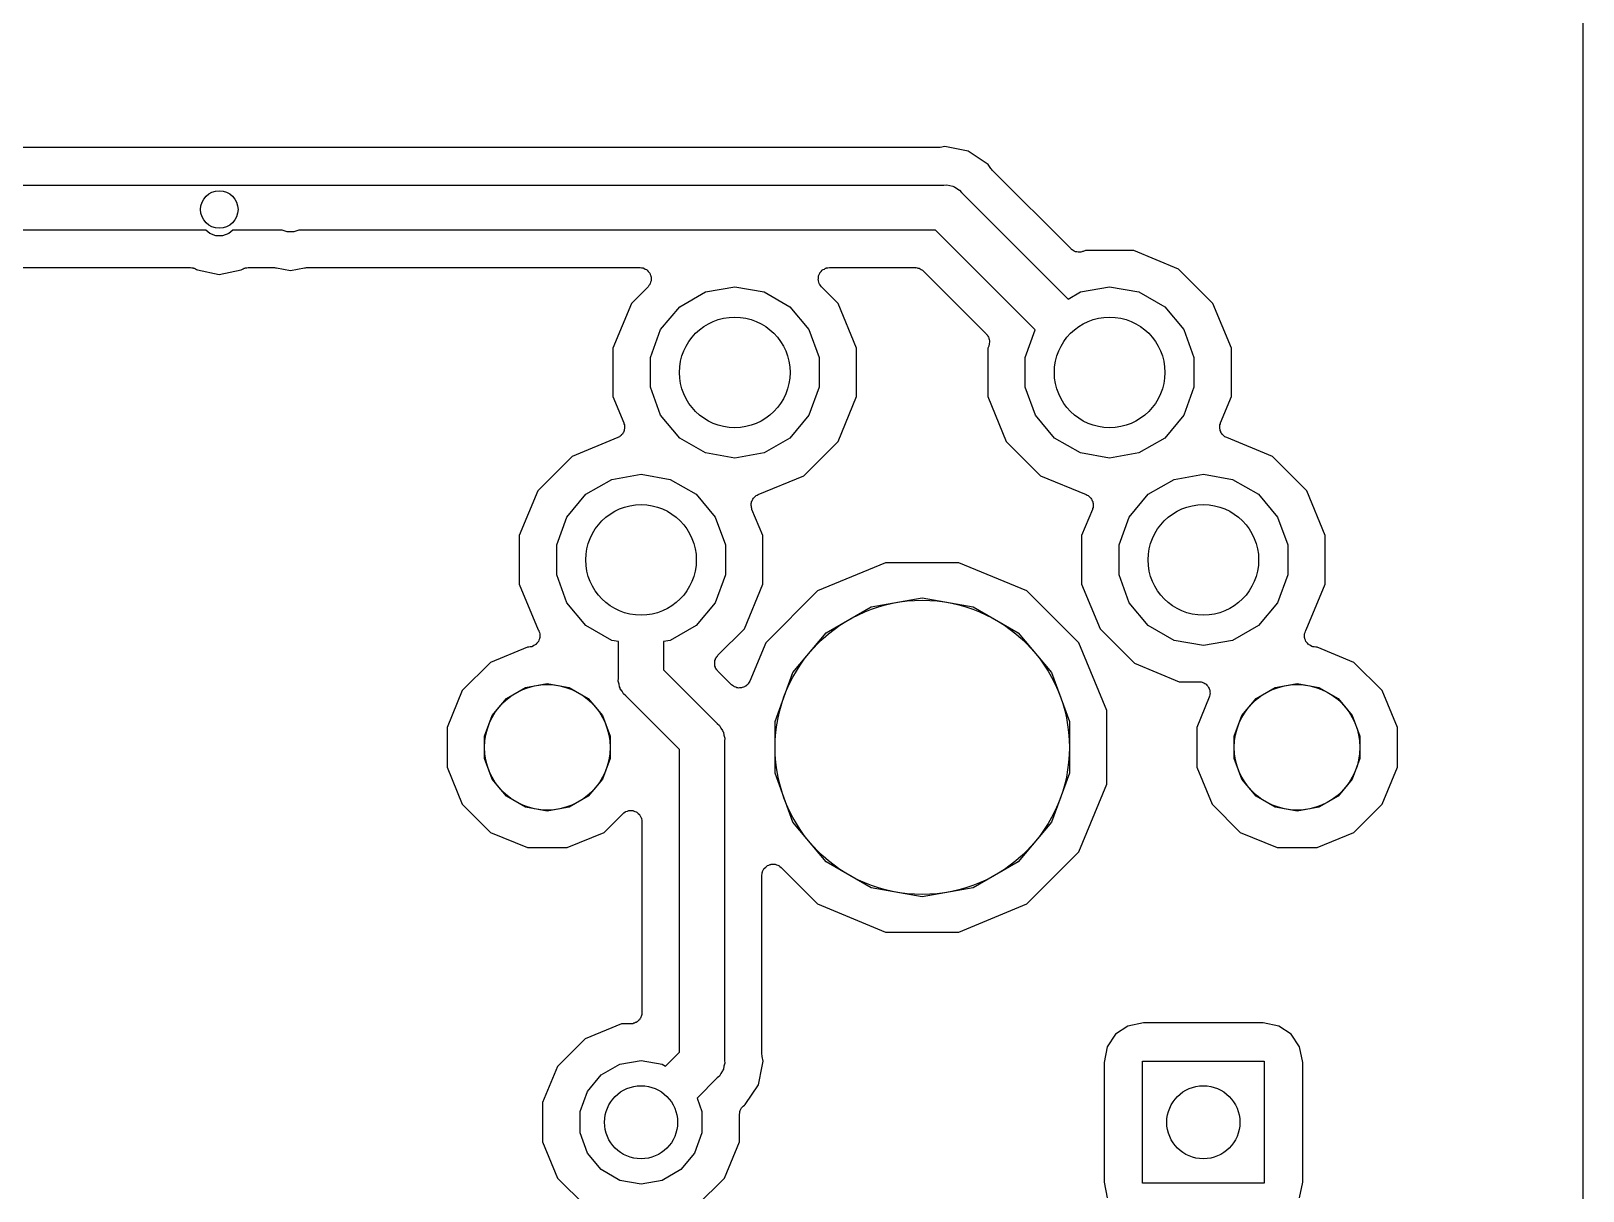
# Model space of a CAD drawing. Extents: x 24 to 196, y -189 to -31.
# Drawn here: x 174.61 to 195.64, y -111.11 to -95.4 of the extents above; entities that cross this region are included whole.
import ezdxf

# ---------------------------------------------------------------- set-up
doc = ezdxf.new("R2010")
doc.units = 0
doc.header["$MEASUREMENT"] = 0
doc.layers.add('BLACK', color=7, linetype='CONTINUOUS')

msp = doc.modelspace()

# ---------------------------------------------------------------- linework, layer by layer
at = {"layer": 'BLACK', "linetype": 'CONTINUOUS'}
for p, q in [((195.644, -35.0235), (195.643, -150.796)), ((186.902, -96.9772), (172.498, -96.9772)), ((186.917, -96.9746), (186.902, -96.9772)), ((186.932, -96.9743), (186.917, -96.9746)), ((186.997, -96.9613), (186.932, -96.9743)), ((187.063, -96.9743), (186.997, -96.9613)), ((187.314, -97.0244), (187.063, -96.9743)), ((187.063, -96.9743), (187.063, -96.9743)), ((187.583, -97.204), (187.314, -97.0244)), ((187.62, -97.2594), (187.583, -97.204)), ((187.631, -97.2702), (187.62, -97.2594)), ((187.639, -97.2825), (187.631, -97.2702)), ((188.707, -98.3504), (187.639, -97.2825)), ((172.416, -97.4852), (186.984, -97.4852)), ((186.984, -97.4852), (187.024, -97.4817)), ((187.024, -97.4817), (187.063, -97.4921)), ((187.063, -97.4921), (187.103, -97.4992)), ((187.103, -97.4992), (187.115, -97.506)), ((187.115, -97.506), (187.128, -97.5095)), ((187.128, -97.5095), (187.161, -97.5327)), ((187.161, -97.5327), (187.196, -97.5529)), ((187.196, -97.5529), (187.222, -97.5839)), ((187.222, -97.5839), (188.667, -99.0281)), ((176.982, -98.0948), (172.529, -98.0948)), ((177.036, -98.1404), (176.982, -98.0948)), ((177.12, -98.171), (177.036, -98.1404)), ((177.21, -98.171), (177.12, -98.171)), ((177.294, -98.1404), (177.21, -98.171)), ((177.348, -98.0948), (177.294, -98.1404)), ((178.016, -98.0948), (177.348, -98.0948)), ((178.085, -98.1202), (178.016, -98.0948)), ((178.175, -98.1202), (178.085, -98.1202)), ((178.245, -98.0948), (178.175, -98.1202)), ((186.871, -98.0948), (178.245, -98.0948)), ((188.223, -99.4469), (186.871, -98.0948)), ((188.715, -98.3561), (188.707, -98.3504)), ((188.722, -98.3635), (188.715, -98.3561)), ((188.737, -98.3712), (188.722, -98.3635)), ((188.751, -98.3807), (188.737, -98.3712)), ((188.76, -98.3833), (188.751, -98.3807)), ((188.769, -98.3879), (188.76, -98.3833)), ((188.786, -98.3901), (188.769, -98.3879)), ((188.802, -98.3944), (188.786, -98.3901)), ((188.812, -98.3935), (188.802, -98.3944)), ((188.822, -98.3949), (188.812, -98.3935)), ((188.838, -98.3913), (188.822, -98.3949)), ((188.854, -98.3898), (188.838, -98.3913)), ((188.863, -98.3856), (188.854, -98.3898)), ((188.873, -98.3834), (188.863, -98.3856)), ((188.902, -98.3717), (188.873, -98.3834)), ((189.558, -98.3717), (188.902, -98.3717)), ((190.165, -98.623), (189.558, -98.3717)), ((172.802, -98.6028), (176.774, -98.6028)), ((176.774, -98.6028), (176.792, -98.606)), ((176.792, -98.606), (176.81, -98.6072)), ((176.81, -98.6072), (176.817, -98.6105)), ((176.817, -98.6105), (176.826, -98.612)), ((176.826, -98.612), (176.842, -98.6211)), ((176.842, -98.6211), (176.858, -98.6285)), ((176.858, -98.6285), (176.868, -98.6348)), ((177.462, -98.6348), (177.472, -98.6285)), ((177.472, -98.6285), (177.488, -98.6211)), ((177.488, -98.6211), (177.504, -98.612)), ((177.504, -98.612), (177.513, -98.6105)), ((177.513, -98.6105), (177.52, -98.6072)), ((177.52, -98.6072), (177.538, -98.606)), ((177.538, -98.606), (177.556, -98.6028)), ((177.556, -98.6028), (177.912, -98.6028)), ((177.912, -98.6028), (177.927, -98.6054)), ((177.927, -98.6054), (177.942, -98.6057)), ((177.942, -98.6057), (178.13, -98.6431)), ((178.13, -98.6431), (178.318, -98.6057)), ((178.318, -98.6057), (178.333, -98.6054)), ((178.333, -98.6054), (178.348, -98.6028)), ((178.348, -98.6028), (182.867, -98.6028)), ((182.867, -98.6028), (182.887, -98.6063)), ((182.887, -98.6063), (182.907, -98.608)), ((182.907, -98.608), (182.913, -98.6108)), ((182.913, -98.6108), (182.919, -98.612)), ((182.919, -98.612), (182.936, -98.6219)), ((182.936, -98.6219), (182.954, -98.6304)), ((182.954, -98.6304), (182.959, -98.6351)), ((185.341, -98.6351), (185.346, -98.6304)), ((185.346, -98.6304), (185.364, -98.6219)), ((185.364, -98.6219), (185.381, -98.612)), ((185.381, -98.612), (185.387, -98.6108)), ((185.387, -98.6108), (185.393, -98.608)), ((185.393, -98.608), (185.413, -98.6063)), ((185.413, -98.6063), (185.433, -98.6028)), ((185.433, -98.6028), (186.598, -98.6028)), ((186.598, -98.6028), (186.604, -98.604)), ((186.604, -98.604), (186.611, -98.6034)), ((186.611, -98.6034), (186.63, -98.6085)), ((186.63, -98.6085), (186.65, -98.612)), ((186.65, -98.612), (186.655, -98.6153)), ((186.655, -98.6153), (186.662, -98.6171)), ((186.662, -98.6171), (186.678, -98.6285)), ((186.678, -98.6285), (186.696, -98.6385)), ((190.63, -99.0874), (190.165, -98.623)), ((176.868, -98.6348), (177.165, -98.6939)), ((177.165, -98.6939), (177.462, -98.6348)), ((182.959, -98.6351), (182.965, -98.6385)), ((182.965, -98.6385), (182.978, -98.6537)), ((182.978, -98.6537), (182.992, -98.6678)), ((182.999, -98.8314), (182.986, -98.8467)), ((182.992, -98.6678), (182.995, -98.6739)), ((182.995, -98.6739), (182.999, -98.679)), ((182.999, -98.679), (183.006, -98.6977)), ((183.001, -98.8251), (182.999, -98.8314)), ((183.005, -98.8196), (183.001, -98.8251)), ((183.01, -98.8004), (183.005, -98.8196)), ((183.006, -98.6977), (183.014, -98.7158)), ((183.017, -98.7817), (183.01, -98.8004)), ((183.014, -98.7158), (183.015, -98.7224)), ((183.015, -98.7224), (183.017, -98.7287)), ((183.017, -98.7287), (183.017, -98.7487)), ((183.017, -98.7487), (183.019, -98.7685)), ((183.019, -98.7685), (183.017, -98.775)), ((183.017, -98.775), (183.017, -98.7817)), ((185.281, -98.7685), (185.283, -98.7487)), ((185.283, -98.775), (185.281, -98.7685)), ((185.283, -98.7287), (185.285, -98.7224)), ((185.283, -98.7487), (185.283, -98.7287)), ((185.283, -98.7817), (185.283, -98.775)), ((185.29, -98.8004), (185.283, -98.7817)), ((185.285, -98.7224), (185.286, -98.7158)), ((185.286, -98.7158), (185.294, -98.6977)), ((185.295, -98.8196), (185.29, -98.8004)), ((185.294, -98.6977), (185.301, -98.679)), ((185.299, -98.8251), (185.295, -98.8196)), ((185.301, -98.8314), (185.299, -98.8251)), ((185.301, -98.679), (185.305, -98.6739)), ((185.314, -98.8467), (185.301, -98.8314)), ((185.305, -98.6739), (185.308, -98.6678)), ((185.308, -98.6678), (185.322, -98.6537)), ((185.322, -98.6537), (185.335, -98.6385)), ((185.335, -98.6385), (185.341, -98.6351)), ((186.696, -98.6385), (186.7, -98.6436)), ((186.7, -98.6436), (186.705, -98.6474)), ((186.705, -98.6474), (187.558, -99.4998)), ((182.975, -98.863), (182.75, -99.0874)), ((182.986, -98.8467), (182.975, -98.863)), ((183.404, -99.1336), (183.753, -98.932)), ((183.753, -98.932), (184.15, -98.862)), ((184.15, -98.862), (184.547, -98.932)), ((184.547, -98.932), (184.896, -99.1336)), ((185.325, -98.863), (185.314, -98.8467)), ((185.55, -99.0874), (185.325, -98.863)), ((188.667, -99.0281), (188.833, -98.932)), ((188.833, -98.932), (189.23, -98.862)), ((189.23, -98.862), (189.627, -98.932)), ((189.627, -98.932), (189.976, -99.1336)), ((182.75, -99.0874), (182.499, -99.6943)), ((183.145, -99.4423), (183.404, -99.1336)), ((184.896, -99.1336), (185.155, -99.4423)), ((185.801, -99.6943), (185.55, -99.0874)), ((189.976, -99.1336), (190.235, -99.4423)), ((190.881, -99.6943), (190.63, -99.0874)), ((183.007, -99.8211), (183.145, -99.4423)), ((185.155, -99.4423), (185.293, -99.8211)), ((188.087, -99.8211), (188.223, -99.4469)), ((190.235, -99.4423), (190.373, -99.8211)), ((187.558, -99.4998), (187.563, -99.508)), ((187.563, -99.508), (187.571, -99.5148)), ((187.571, -99.5148), (187.579, -99.5296)), ((187.579, -99.5296), (187.588, -99.5432)), ((187.591, -99.6659), (187.579, -99.6943)), ((187.588, -99.5432), (187.591, -99.5529)), ((187.591, -99.5529), (187.595, -99.5618)), ((187.593, -99.6561), (187.591, -99.6659)), ((187.597, -99.647), (187.593, -99.6561)), ((187.595, -99.5618), (187.597, -99.5783)), ((187.597, -99.5783), (187.602, -99.5943)), ((187.599, -99.6305), (187.597, -99.647)), ((187.602, -99.6142), (187.599, -99.6305)), ((187.602, -99.5943), (187.601, -99.6043)), ((187.601, -99.6043), (187.602, -99.6142)), ((182.499, -99.6943), (182.499, -100.351)), ((183.007, -100.224), (183.007, -99.8211)), ((185.293, -99.8211), (185.293, -100.224)), ((185.801, -100.351), (185.801, -99.6943)), ((187.579, -99.6943), (187.579, -100.351)), ((188.087, -100.224), (188.087, -99.8211)), ((190.373, -99.8211), (190.373, -100.224)), ((190.881, -100.351), (190.881, -99.6943)), ((183.145, -100.603), (183.007, -100.224)), ((185.293, -100.224), (185.155, -100.603)), ((188.225, -100.603), (188.087, -100.224)), ((190.373, -100.224), (190.235, -100.603)), ((182.499, -100.351), (182.647, -100.707)), ((185.55, -100.958), (185.801, -100.351)), ((187.579, -100.351), (187.83, -100.958)), ((190.733, -100.707), (190.881, -100.351)), ((182.647, -100.707), (182.649, -100.72)), ((182.649, -100.72), (182.655, -100.733)), ((182.655, -100.733), (182.655, -100.746)), ((183.404, -100.912), (183.145, -100.603)), ((185.155, -100.603), (184.896, -100.912)), ((188.484, -100.912), (188.225, -100.603)), ((190.235, -100.603), (189.976, -100.912)), ((190.725, -100.733), (190.731, -100.72)), ((190.725, -100.746), (190.725, -100.733)), ((190.731, -100.72), (190.733, -100.707)), ((182.564, -100.906), (181.945, -101.163)), ((182.575, -100.899), (182.564, -100.906)), ((182.588, -100.894), (182.575, -100.899)), ((182.597, -100.885), (182.588, -100.894)), ((182.609, -100.878), (182.597, -100.885)), ((182.617, -100.867), (182.609, -100.878)), ((182.627, -100.858), (182.617, -100.867)), ((182.633, -100.847), (182.627, -100.858)), ((182.641, -100.836), (182.633, -100.847)), ((182.645, -100.823), (182.641, -100.836)), ((182.651, -100.812), (182.645, -100.823)), ((182.653, -100.798), (182.651, -100.812)), ((182.657, -100.786), (182.653, -100.798)), ((182.655, -100.746), (182.658, -100.759)), ((182.658, -100.759), (182.656, -100.772)), ((182.656, -100.772), (182.657, -100.786)), ((183.753, -101.113), (183.404, -100.912)), ((184.896, -100.912), (184.547, -101.113)), ((188.833, -101.113), (188.484, -100.912)), ((189.976, -100.912), (189.627, -101.113)), ((190.722, -100.759), (190.725, -100.746)), ((190.724, -100.772), (190.722, -100.759)), ((190.723, -100.786), (190.724, -100.772)), ((190.727, -100.798), (190.723, -100.786)), ((190.729, -100.812), (190.727, -100.798)), ((190.735, -100.823), (190.729, -100.812)), ((190.739, -100.836), (190.735, -100.823)), ((190.747, -100.847), (190.739, -100.836)), ((190.753, -100.858), (190.747, -100.847)), ((190.763, -100.867), (190.753, -100.858)), ((190.771, -100.878), (190.763, -100.867)), ((190.783, -100.885), (190.771, -100.878)), ((190.792, -100.894), (190.783, -100.885)), ((190.805, -100.899), (190.792, -100.894)), ((190.816, -100.906), (190.805, -100.899)), ((191.435, -101.163), (190.816, -100.906)), ((184.15, -101.183), (183.753, -101.113)), ((184.547, -101.113), (184.15, -101.183)), ((185.085, -101.422), (185.55, -100.958)), ((187.83, -100.958), (188.295, -101.422)), ((189.23, -101.183), (188.833, -101.113)), ((189.627, -101.113), (189.23, -101.183)), ((181.945, -101.163), (181.48, -101.627)), ((191.9, -101.627), (191.435, -101.163)), ((182.134, -101.674), (182.483, -101.472)), ((182.483, -101.472), (182.88, -101.402)), ((182.88, -101.402), (183.277, -101.472)), ((183.277, -101.472), (183.626, -101.674)), ((184.466, -101.679), (185.085, -101.422)), ((188.295, -101.422), (188.914, -101.679)), ((189.754, -101.674), (190.103, -101.472)), ((190.103, -101.472), (190.5, -101.402)), ((190.5, -101.402), (190.897, -101.472)), ((190.897, -101.472), (191.246, -101.674)), ((181.48, -101.627), (181.229, -102.234)), ((181.875, -101.982), (182.134, -101.674)), ((183.626, -101.674), (183.885, -101.982)), ((184.377, -101.787), (184.379, -101.774)), ((184.379, -101.774), (184.385, -101.762)), ((184.385, -101.762), (184.389, -101.749)), ((184.389, -101.749), (184.397, -101.739)), ((184.397, -101.739), (184.403, -101.727)), ((184.403, -101.727), (184.413, -101.718)), ((184.413, -101.718), (184.421, -101.707)), ((184.421, -101.707), (184.433, -101.7)), ((184.433, -101.7), (184.442, -101.691)), ((184.442, -101.691), (184.455, -101.686)), ((184.455, -101.686), (184.466, -101.679)), ((188.914, -101.679), (188.925, -101.686)), ((188.925, -101.686), (188.938, -101.691)), ((188.938, -101.691), (188.947, -101.7)), ((188.947, -101.7), (188.959, -101.707)), ((188.959, -101.707), (188.967, -101.718)), ((188.967, -101.718), (188.977, -101.727)), ((188.977, -101.727), (188.983, -101.739)), ((188.983, -101.739), (188.991, -101.749)), ((188.991, -101.749), (188.995, -101.762)), ((188.995, -101.762), (189.001, -101.774)), ((189.001, -101.774), (189.003, -101.787)), ((189.495, -101.982), (189.754, -101.674)), ((191.246, -101.674), (191.505, -101.982)), ((192.151, -102.234), (191.9, -101.627)), ((181.737, -102.361), (181.875, -101.982)), ((183.885, -101.982), (184.023, -102.361)), ((184.372, -101.826), (184.374, -101.813)), ((184.375, -101.839), (184.372, -101.826)), ((184.373, -101.8), (184.377, -101.787)), ((184.374, -101.813), (184.373, -101.8)), ((184.375, -101.853), (184.375, -101.839)), ((184.381, -101.865), (184.375, -101.853)), ((184.383, -101.878), (184.381, -101.865)), ((184.531, -102.234), (184.383, -101.878)), ((188.997, -101.878), (188.849, -102.234)), ((188.999, -101.865), (188.997, -101.878)), ((189.005, -101.853), (188.999, -101.865)), ((189.003, -101.787), (189.007, -101.8)), ((189.008, -101.826), (189.005, -101.839)), ((189.005, -101.839), (189.005, -101.853)), ((189.007, -101.8), (189.006, -101.813)), ((189.006, -101.813), (189.008, -101.826)), ((189.357, -102.361), (189.495, -101.982)), ((191.505, -101.982), (191.643, -102.361)), ((181.229, -102.234), (181.229, -102.891)), ((181.737, -102.764), (181.737, -102.361)), ((184.023, -102.361), (184.023, -102.764)), ((184.531, -102.891), (184.531, -102.234)), ((188.849, -102.234), (188.849, -102.891)), ((189.357, -102.764), (189.357, -102.361)), ((191.643, -102.361), (191.643, -102.764)), ((192.151, -102.891), (192.151, -102.234)), ((186.192, -102.601), (185.273, -102.982)), ((187.188, -102.601), (186.192, -102.601)), ((188.107, -102.982), (187.188, -102.601)), ((181.875, -103.143), (181.737, -102.764)), ((184.023, -102.764), (183.885, -103.143)), ((189.495, -103.143), (189.357, -102.764)), ((191.643, -102.764), (191.505, -103.143)), ((181.229, -102.891), (181.485, -103.509)), ((184.28, -103.498), (184.531, -102.891)), ((185.273, -102.982), (184.569, -103.685)), ((188.811, -103.685), (188.107, -102.982)), ((188.849, -102.891), (189.1, -103.498)), ((191.895, -103.509), (192.151, -102.891)), ((182.134, -103.452), (181.875, -103.143)), ((183.885, -103.143), (183.626, -103.452)), ((185.389, -103.552), (185.998, -103.2)), ((185.998, -103.2), (186.69, -103.078)), ((186.69, -103.078), (187.382, -103.2)), ((187.382, -103.2), (187.991, -103.552)), ((189.754, -103.452), (189.495, -103.143)), ((191.505, -103.143), (191.246, -103.452)), ((182.483, -103.653), (182.134, -103.452)), ((183.626, -103.452), (183.277, -103.653)), ((190.103, -103.653), (189.754, -103.452)), ((191.246, -103.452), (190.897, -103.653)), ((181.486, -103.673), (181.483, -103.679)), ((181.485, -103.509), (181.49, -103.515)), ((181.49, -103.668), (181.486, -103.673)), ((181.49, -103.515), (181.493, -103.521)), ((181.497, -103.649), (181.49, -103.668)), ((181.493, -103.521), (181.496, -103.527)), ((181.496, -103.527), (181.502, -103.546)), ((181.506, -103.631), (181.497, -103.649)), ((181.502, -103.546), (181.508, -103.565)), ((181.508, -103.618), (181.506, -103.624)), ((181.506, -103.624), (181.506, -103.631)), ((181.508, -103.565), (181.508, -103.572)), ((181.508, -103.572), (181.51, -103.578)), ((181.51, -103.578), (181.508, -103.598)), ((181.508, -103.598), (181.508, -103.618)), ((182.575, -103.67), (182.483, -103.653)), ((182.575, -104.166), (182.575, -103.67)), ((183.277, -103.653), (183.185, -103.67)), ((183.185, -103.67), (183.185, -104.053)), ((183.922, -103.856), (184.28, -103.498)), ((184.937, -104.09), (185.389, -103.552)), ((187.991, -103.552), (188.443, -104.09)), ((189.1, -103.498), (189.565, -103.962)), ((190.5, -103.723), (190.103, -103.653)), ((190.897, -103.653), (190.5, -103.723)), ((191.87, -103.578), (191.872, -103.572)), ((191.872, -103.598), (191.87, -103.578)), ((191.872, -103.565), (191.878, -103.546)), ((191.872, -103.572), (191.872, -103.565)), ((191.872, -103.618), (191.872, -103.598)), ((191.874, -103.624), (191.872, -103.618)), ((191.874, -103.631), (191.874, -103.624)), ((191.883, -103.649), (191.874, -103.631)), ((191.878, -103.546), (191.884, -103.527)), ((191.89, -103.668), (191.883, -103.649)), ((191.884, -103.527), (191.887, -103.521)), ((191.887, -103.521), (191.89, -103.515)), ((191.89, -103.515), (191.895, -103.509)), ((191.894, -103.673), (191.89, -103.668)), ((191.897, -103.679), (191.894, -103.673)), ((181.34, -103.744), (180.84, -103.951)), ((181.358, -103.744), (181.34, -103.744)), ((181.378, -103.74), (181.358, -103.744)), ((181.398, -103.739), (181.378, -103.74)), ((181.404, -103.736), (181.398, -103.739)), ((181.41, -103.735), (181.404, -103.736)), ((181.428, -103.725), (181.41, -103.735)), ((181.446, -103.716), (181.428, -103.725)), ((181.45, -103.711), (181.446, -103.716)), ((181.456, -103.708), (181.45, -103.711)), ((181.469, -103.693), (181.456, -103.708)), ((181.483, -103.679), (181.469, -103.693)), ((183.891, -103.899), (183.899, -103.888)), ((183.899, -103.888), (183.905, -103.876)), ((183.905, -103.876), (183.914, -103.867)), ((183.914, -103.867), (183.922, -103.856)), ((184.569, -103.685), (184.354, -104.205)), ((189.192, -104.605), (188.811, -103.685)), ((191.911, -103.693), (191.897, -103.679)), ((191.924, -103.708), (191.911, -103.693)), ((191.93, -103.711), (191.924, -103.708)), ((191.934, -103.716), (191.93, -103.711)), ((191.952, -103.725), (191.934, -103.716)), ((191.97, -103.735), (191.952, -103.725)), ((191.976, -103.736), (191.97, -103.735)), ((191.982, -103.739), (191.976, -103.736)), ((192.002, -103.74), (191.982, -103.739)), ((192.022, -103.744), (192.002, -103.74)), ((192.04, -103.744), (192.022, -103.744)), ((192.54, -103.951), (192.04, -103.744)), ((180.84, -103.951), (180.458, -104.333)), ((183.185, -104.053), (183.912, -104.78)), ((183.878, -103.95), (183.881, -103.937)), ((183.879, -103.964), (183.878, -103.95)), ((183.878, -103.977), (183.879, -103.964)), ((183.881, -103.99), (183.878, -103.977)), ((183.881, -103.937), (183.882, -103.924)), ((183.882, -104.003), (183.881, -103.99)), ((183.882, -103.924), (183.888, -103.912)), ((183.888, -104.015), (183.882, -104.003)), ((183.888, -103.912), (183.891, -103.899)), ((183.891, -104.028), (183.888, -104.015)), ((183.899, -104.039), (183.891, -104.028)), ((183.905, -104.051), (183.899, -104.039)), ((183.914, -104.06), (183.905, -104.051)), ((183.922, -104.071), (183.914, -104.06)), ((184.105, -104.255), (183.922, -104.071)), ((184.696, -104.751), (184.937, -104.09)), ((188.443, -104.09), (188.684, -104.751)), ((189.565, -103.962), (190.172, -104.214)), ((192.922, -104.333), (192.54, -103.951)), ((181.055, -104.441), (181.314, -104.291)), ((181.314, -104.291), (181.61, -104.239)), ((181.61, -104.239), (181.906, -104.291)), ((181.906, -104.291), (182.165, -104.441)), ((182.572, -104.206), (182.575, -104.166)), ((182.582, -104.245), (182.572, -104.206)), ((182.589, -104.285), (182.582, -104.245)), ((182.596, -104.297), (182.589, -104.285)), ((182.599, -104.31), (182.596, -104.297)), ((184.119, -104.264), (184.105, -104.255)), ((184.131, -104.276), (184.119, -104.264)), ((184.14, -104.279), (184.131, -104.276)), ((184.148, -104.285), (184.14, -104.279)), ((184.165, -104.289), (184.148, -104.285)), ((184.18, -104.296), (184.165, -104.289)), ((184.19, -104.296), (184.18, -104.296)), ((184.2, -104.299), (184.19, -104.296)), ((184.216, -104.297), (184.2, -104.299)), ((184.233, -104.298), (184.216, -104.297)), ((184.242, -104.295), (184.233, -104.298)), ((184.252, -104.294), (184.242, -104.295)), ((184.267, -104.287), (184.252, -104.294)), ((184.283, -104.282), (184.267, -104.287)), ((184.291, -104.276), (184.283, -104.282)), ((184.3, -104.272), (184.291, -104.276)), ((184.312, -104.26), (184.3, -104.272)), ((184.325, -104.25), (184.312, -104.26)), ((184.331, -104.241), (184.325, -104.25)), ((184.338, -104.234), (184.331, -104.241)), ((184.345, -104.219), (184.338, -104.234)), ((184.354, -104.205), (184.345, -104.219)), ((190.172, -104.214), (190.439, -104.214)), ((190.439, -104.214), (190.456, -104.217)), ((190.456, -104.217), (190.472, -104.217)), ((190.472, -104.217), (190.482, -104.221)), ((190.482, -104.221), (190.491, -104.223)), ((190.491, -104.223), (190.506, -104.231)), ((190.506, -104.231), (190.521, -104.238)), ((190.521, -104.238), (190.529, -104.244)), ((190.529, -104.244), (190.537, -104.249)), ((190.537, -104.249), (190.548, -104.262)), ((190.548, -104.262), (190.56, -104.273)), ((190.56, -104.273), (190.565, -104.282)), ((190.565, -104.282), (190.571, -104.29)), ((190.571, -104.29), (190.577, -104.305)), ((190.577, -104.305), (190.585, -104.32)), ((191.215, -104.441), (191.474, -104.291)), ((191.474, -104.291), (191.77, -104.239)), ((191.77, -104.239), (192.066, -104.291)), ((192.066, -104.291), (192.325, -104.441)), ((180.458, -104.333), (180.251, -104.832)), ((180.862, -104.671), (181.055, -104.441)), ((182.165, -104.441), (182.358, -104.671)), ((182.623, -104.343), (182.599, -104.31)), ((182.643, -104.378), (182.623, -104.343)), ((182.674, -104.404), (182.643, -104.378)), ((183.401, -105.131), (182.674, -104.404)), ((190.58, -104.424), (190.411, -104.832)), ((190.584, -104.408), (190.58, -104.424)), ((190.589, -104.393), (190.584, -104.408)), ((190.585, -104.32), (190.586, -104.33)), ((190.586, -104.33), (190.589, -104.34)), ((190.589, -104.34), (190.589, -104.356)), ((190.589, -104.356), (190.592, -104.373)), ((190.592, -104.373), (190.589, -104.382)), ((190.589, -104.382), (190.589, -104.393)), ((191.022, -104.671), (191.215, -104.441)), ((192.325, -104.441), (192.518, -104.671)), ((193.129, -104.832), (192.922, -104.333)), ((180.759, -104.953), (180.862, -104.671)), ((182.358, -104.671), (182.461, -104.953)), ((189.192, -105.6), (189.192, -104.605)), ((190.919, -104.953), (191.022, -104.671)), ((192.518, -104.671), (192.621, -104.953)), ((180.251, -104.832), (180.251, -105.373)), ((183.912, -104.78), (183.943, -104.806)), ((183.943, -104.806), (183.963, -104.841)), ((183.963, -104.841), (183.986, -104.874)), ((183.986, -104.874), (183.99, -104.887)), ((183.99, -104.887), (183.996, -104.899)), ((183.996, -104.899), (184.003, -104.939)), ((184.003, -104.939), (184.014, -104.978)), ((184.696, -105.454), (184.696, -104.751)), ((188.684, -104.751), (188.684, -105.454)), ((190.411, -104.832), (190.411, -105.373)), ((193.129, -105.373), (193.129, -104.832)), ((180.759, -105.253), (180.759, -104.953)), ((182.461, -104.953), (182.461, -105.253)), ((183.401, -109.231), (183.401, -105.131)), ((184.014, -104.978), (184.01, -105.018)), ((184.01, -105.018), (184.01, -109.344)), ((190.919, -105.253), (190.919, -104.953)), ((192.621, -104.953), (192.621, -105.253)), ((180.862, -105.535), (180.759, -105.253)), ((182.461, -105.253), (182.358, -105.535)), ((191.022, -105.535), (190.919, -105.253)), ((192.621, -105.253), (192.518, -105.535)), ((180.251, -105.373), (180.458, -105.872)), ((181.055, -105.765), (180.862, -105.535)), ((182.358, -105.535), (182.165, -105.765)), ((184.937, -106.115), (184.696, -105.454)), ((188.684, -105.454), (188.443, -106.115)), ((190.411, -105.373), (190.618, -105.872)), ((191.215, -105.765), (191.022, -105.535)), ((192.518, -105.535), (192.325, -105.765)), ((192.922, -105.872), (193.129, -105.373)), ((181.314, -105.915), (181.055, -105.765)), ((182.165, -105.765), (181.906, -105.915)), ((188.811, -106.52), (189.192, -105.6)), ((191.474, -105.915), (191.215, -105.765)), ((192.325, -105.765), (192.066, -105.915)), ((180.458, -105.872), (180.84, -106.255)), ((181.61, -105.967), (181.314, -105.915)), ((181.906, -105.915), (181.61, -105.967)), ((182.633, -106.002), (182.649, -105.99)), ((182.649, -105.99), (182.664, -105.978)), ((182.664, -105.978), (182.67, -105.975)), ((182.67, -105.975), (182.676, -105.972)), ((182.676, -105.972), (182.695, -105.966)), ((182.695, -105.966), (182.714, -105.96)), ((182.714, -105.96), (182.721, -105.96)), ((182.721, -105.96), (182.727, -105.958)), ((182.727, -105.958), (182.747, -105.96)), ((182.747, -105.96), (182.767, -105.96)), ((182.767, -105.96), (182.773, -105.962)), ((182.773, -105.962), (182.78, -105.962)), ((182.78, -105.962), (182.798, -105.971)), ((182.798, -105.971), (182.816, -105.978)), ((182.816, -105.978), (182.822, -105.982)), ((182.822, -105.982), (182.828, -105.985)), ((182.828, -105.985), (182.842, -105.999)), ((190.618, -105.872), (191, -106.255)), ((191.77, -105.967), (191.474, -105.915)), ((192.066, -105.915), (191.77, -105.967)), ((192.54, -106.255), (192.922, -105.872)), ((182.38, -106.255), (182.633, -106.002)), ((182.842, -105.999), (182.857, -106.012)), ((182.857, -106.012), (182.86, -106.018)), ((182.86, -106.018), (182.865, -106.022)), ((182.865, -106.022), (182.874, -106.04)), ((182.874, -106.04), (182.884, -106.058)), ((182.884, -106.058), (182.885, -106.064)), ((182.885, -106.064), (182.888, -106.07)), ((182.888, -106.07), (182.889, -106.09)), ((182.889, -106.09), (182.893, -106.11)), ((182.893, -106.11), (182.893, -108.697)), ((185.389, -106.654), (184.937, -106.115)), ((188.443, -106.115), (187.991, -106.654)), ((180.84, -106.255), (181.34, -106.462)), ((181.88, -106.462), (182.38, -106.255)), ((191, -106.255), (191.5, -106.462)), ((192.04, -106.462), (192.54, -106.255)), ((181.34, -106.462), (181.88, -106.462)), ((188.107, -107.224), (188.811, -106.52)), ((191.5, -106.462), (192.04, -106.462)), ((184.518, -106.837), (184.522, -106.817)), ((184.522, -106.817), (184.523, -106.798)), ((184.523, -106.798), (184.526, -106.792)), ((184.526, -106.792), (184.527, -106.785)), ((184.527, -106.785), (184.537, -106.768)), ((184.537, -106.768), (184.546, -106.75)), ((184.546, -106.75), (184.551, -106.745)), ((184.551, -106.745), (184.554, -106.739)), ((184.554, -106.739), (184.569, -106.726)), ((184.569, -106.726), (184.583, -106.712)), ((184.583, -106.712), (184.589, -106.709)), ((184.589, -106.709), (184.594, -106.705)), ((184.594, -106.705), (184.613, -106.698)), ((184.613, -106.698), (184.631, -106.69)), ((184.631, -106.69), (184.638, -106.689)), ((184.638, -106.689), (184.644, -106.687)), ((184.644, -106.687), (184.664, -106.687)), ((184.664, -106.687), (184.684, -106.685)), ((184.684, -106.685), (184.69, -106.687)), ((184.69, -106.687), (184.697, -106.687)), ((184.697, -106.687), (184.716, -106.694)), ((184.716, -106.694), (184.735, -106.699)), ((184.735, -106.699), (184.741, -106.703)), ((184.741, -106.703), (184.747, -106.705)), ((184.747, -106.705), (184.762, -106.718)), ((184.762, -106.718), (184.778, -106.729)), ((184.778, -106.729), (185.273, -107.224)), ((185.998, -107.005), (185.389, -106.654)), ((187.991, -106.654), (187.382, -107.005)), ((184.518, -109.262), (184.518, -106.837)), ((186.69, -107.127), (185.998, -107.005)), ((187.382, -107.005), (186.69, -107.127)), ((185.273, -107.224), (186.192, -107.605)), ((187.188, -107.605), (188.107, -107.224)), ((186.192, -107.605), (187.188, -107.605)), ((182.89, -108.723), (182.886, -108.736)), ((182.893, -108.697), (182.89, -108.71)), ((182.89, -108.71), (182.89, -108.723)), ((182.615, -108.849), (182.125, -109.052)), ((182.74, -108.849), (182.615, -108.849)), ((182.753, -108.847), (182.74, -108.849)), ((182.767, -108.847), (182.753, -108.847)), ((182.779, -108.842), (182.767, -108.847)), ((182.792, -108.84), (182.779, -108.842)), ((182.804, -108.833), (182.792, -108.84)), ((182.816, -108.829), (182.804, -108.833)), ((182.827, -108.82), (182.816, -108.829)), ((182.838, -108.814), (182.827, -108.82)), ((182.847, -108.803), (182.838, -108.814)), ((182.857, -108.795), (182.847, -108.803)), ((182.864, -108.783), (182.857, -108.795)), ((182.872, -108.773), (182.864, -108.783)), ((182.877, -108.76), (182.872, -108.773)), ((182.884, -108.749), (182.877, -108.76)), ((182.886, -108.736), (182.884, -108.749)), ((189.476, -108.879), (189.308, -108.991)), ((189.69, -108.836), (189.476, -108.879)), ((191.31, -108.836), (189.69, -108.836)), ((191.524, -108.879), (191.31, -108.836)), ((191.692, -108.991), (191.524, -108.879)), ((182.125, -109.052), (181.75, -109.427)), ((189.308, -108.991), (189.196, -109.159)), ((191.804, -109.159), (191.692, -108.991)), ((182.593, -109.395), (182.88, -109.344)), ((182.88, -109.344), (183.167, -109.395)), ((183.211, -109.421), (183.401, -109.231)), ((184.01, -109.344), (184.014, -109.384)), ((184.521, -109.277), (184.518, -109.262)), ((184.521, -109.292), (184.521, -109.277)), ((184.534, -109.357), (184.521, -109.292)), ((189.196, -109.159), (189.154, -109.372)), ((191.846, -109.372), (191.804, -109.159)), ((181.75, -109.427), (181.546, -109.917)), ((182.154, -109.764), (182.341, -109.541)), ((182.341, -109.541), (182.593, -109.395)), ((183.167, -109.395), (183.211, -109.421)), ((183.943, -109.556), (183.912, -109.582)), ((183.963, -109.521), (183.943, -109.556)), ((183.986, -109.488), (183.963, -109.521)), ((183.99, -109.475), (183.986, -109.488)), ((183.996, -109.463), (183.99, -109.475)), ((184.003, -109.423), (183.996, -109.463)), ((184.014, -109.384), (184.003, -109.423)), ((184.471, -109.674), (184.521, -109.422)), ((184.521, -109.422), (184.534, -109.357)), ((184.521, -109.422), (184.521, -109.422)), ((189.154, -109.372), (189.154, -110.993)), ((189.674, -111.008), (189.674, -109.357)), ((189.674, -109.357), (191.326, -109.357)), ((191.326, -109.357), (191.326, -111.008)), ((191.846, -110.993), (191.846, -109.372)), ((182.054, -110.037), (182.154, -109.764)), ((183.912, -109.582), (183.639, -109.855)), ((184.291, -109.943), (184.471, -109.674)), ((181.546, -109.917), (181.546, -110.448)), ((183.639, -109.855), (183.706, -110.037)), ((184.233, -110.006), (184.243, -109.987)), ((184.243, -109.987), (184.247, -109.983)), ((184.247, -109.983), (184.249, -109.979)), ((184.249, -109.979), (184.266, -109.965)), ((184.266, -109.965), (184.281, -109.95)), ((184.281, -109.95), (184.291, -109.943)), ((182.054, -110.328), (182.054, -110.037)), ((183.706, -110.037), (183.706, -110.328)), ((184.213, -110.077), (184.217, -110.056)), ((184.213, -110.448), (184.213, -110.077)), ((184.217, -110.056), (184.22, -110.034)), ((184.22, -110.034), (184.222, -110.03)), ((184.222, -110.03), (184.223, -110.025)), ((184.223, -110.025), (184.233, -110.006)), ((182.154, -110.602), (182.054, -110.328)), ((183.706, -110.328), (183.606, -110.602)), ((181.546, -110.448), (181.75, -110.938)), ((182.341, -110.825), (182.154, -110.602)), ((183.606, -110.602), (183.419, -110.825)), ((184.01, -110.938), (184.213, -110.448)), ((182.593, -110.97), (182.341, -110.825)), ((183.419, -110.825), (183.167, -110.97)), ((181.75, -110.938), (182.127, -111.315)), ((182.88, -111.021), (182.593, -110.97)), ((183.167, -110.97), (182.88, -111.021)), ((183.633, -111.315), (184.01, -110.938)), ((189.154, -110.993), (189.196, -111.206)), ((191.326, -111.008), (189.674, -111.008)), ((191.804, -111.206), (191.846, -110.993))]:
    msp.add_line(p, q, dxfattribs=at)
at = {"layer": 'BLACK'}
for centre, radius in [((177.165, -97.8154), 0.254), ((184.15, -100.023), 0.7493), ((189.23, -100.023), 0.7493), ((182.88, -102.563), 0.7493), ((190.5, -102.563), 0.7493), ((186.69, -105.103), 1.9939), ((181.61, -105.103), 0.8509), ((191.77, -105.103), 0.8509), ((182.88, -110.183), 0.4953), ((190.5, -110.183), 0.4953)]:
    msp.add_circle(centre, radius, dxfattribs=at)

doc.saveas('drawing.dxf')
